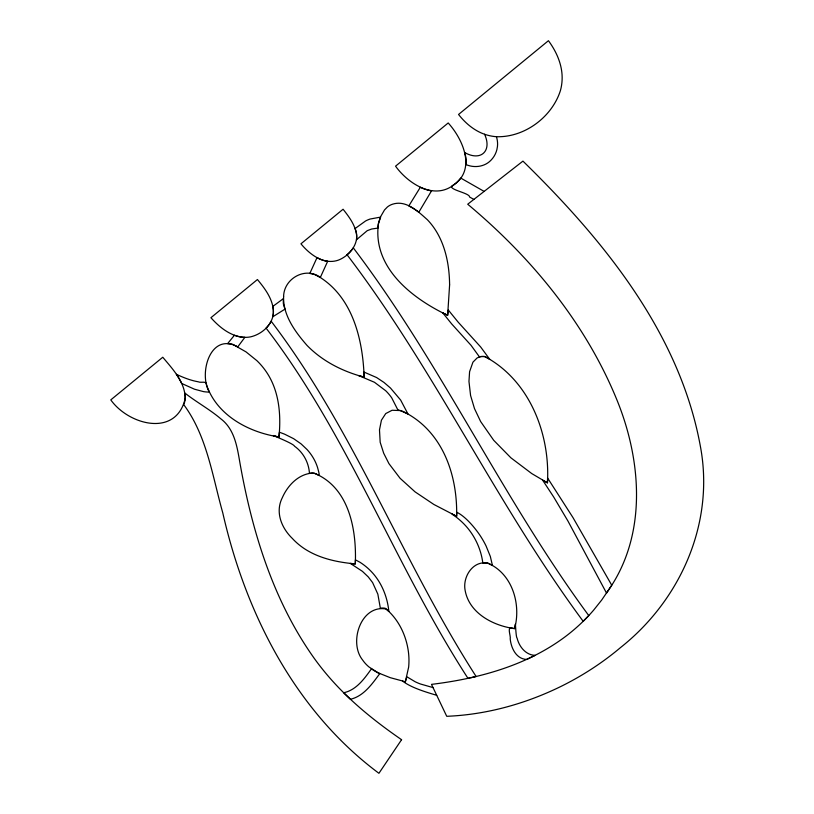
<?xml version="1.0" encoding="UTF-8"?>
<svg xmlns="http://www.w3.org/2000/svg" width="814" height="814" viewBox="0 0 814 814"><rect width="100%" height="100%" fill="white"/><g stroke="black" fill="none" stroke-linecap="round" stroke-linejoin="round"><path stroke-width="1.22" d="M355.372 559.839L359.93 562.23A52.981 43.427 24.3 0 1 371.153 571.408C381.512 582.173 387.393 596.693 388.848 611.446C387.963 610.612 387.057 609.798 386.121 609.025C361.101 604.334 348.412 642.246 362.535 659.9A32.072 25.997 20.6 0 0 369.108 667.063L378.235 672.873L390.211 677.665L405.352 681.745L406.908 676.8L415.12 681.725A43.753 35.663 18.4 0 0 420.553 684.025L433.048 687.596M355.362 560.378L355.311 563.909L352.187 563.614M279.324 433.089L279.385 432.214L284.534 434.137L293.589 438.654L301.078 443.874L307.102 449.582A46.479 39.276 31.5 0 1 317.531 467.45C321.398 481.328 318.06 472.089 311.162 473.188C297.802 474.745 287.505 485.836 282.346 497.639C275 511.996 281.41 527.828 292.257 538.359A57.692 48.921 27.2 0 0 304.426 548.707C319.505 558.577 337.617 562.301 355.311 563.909C356.705 530.168 349.471 487.749 314.408 473.26A18.193 15.466 28.9 0 0 309.452 473.402C308.821 462.667 303.307 452.442 294.515 446.204C293.549 443.254 265.099 432.529 275.753 436.314M279.304 433.384L278.988 436.945L276.068 436.385M448.209 310.643L448.28 309.992L458.16 322.141L480.647 346.957L489.723 359.31L484.869 356.552L480.748 356.573L477.187 357.895L472.944 362.159L469.586 371.713L468.966 381.43L470.584 395.512L474.491 408.608L480.636 421.54L493.701 440.293L510.897 457.814L531.746 473.565L547.446 482.844L547.598 478.032L572.964 517.562L611.752 585.225L601.699 600.02L593.742 610.012A223.809 194.821 23.3 0 1 566.595 635.673C527.787 665.262 479.293 678.561 431.501 684.371L446.733 716.3C486.304 714.702 525.223 703.907 560.734 686.538A351.587 310.673 29.1 0 0 620.675 647.445C680.667 599.867 714.773 522.914 700.406 446.459C679.812 332.967 603.235 239.652 522.944 161.121L467.714 204.222C531.542 257.6 586.355 323.972 617.623 401.668C641.493 461.284 646.937 534.065 609.096 589.275L606.552 593.141L567.989 521.113L553.642 496.937L542.663 480.209L543.253 480.545M448.138 311.304L448.056 311.966M447.975 312.627L447.639 315.303L444.149 313.482M515.201 626.047C515.455 618.396 515.72 637.494 517.104 638.145C519.139 646.662 525.742 655.046 535.113 655.372L526.709 659.421C516.208 659.086 511.09 648.025 510.215 638.898C510.978 636.06 506.573 626.149 512.108 628.215M515.15 626.312L514.621 628.611L512.413 628.266M405.352 681.745L408.648 667.114A96.663 77.289 23.9 0 0 408.414 651.861C406.227 635.215 398.392 618.915 385.185 608.251A14.683 12.037 21.3 0 0 380.342 608.16L377.849 594.159L372.619 582.61L368.254 576.902L362.413 571.336L350.335 563.41L351.872 563.583M317.012 257.651L309.808 273.473A27.971 25.031 41.3 0 1 315.222 274.806L320.289 277.533L327.676 261.294M431.562 190.802L418.823 212.2A70.391 65.018 41.4 0 0 408.821 205.922L420.329 187.281A39.459 37.546 59.4 0 0 431.562 190.852M244.851 337.352L237.759 346.876L236.559 346.235M470.543 677.797L476.119 676.505C402.157 561.345 354.446 430.606 271.174 321.235A35.267 30.769 43.1 0 1 266.056 328.083C348.494 435.673 394.719 565.028 467.979 678.357L469.515 678.021M496.337 136.711C524.45 137.637 552.055 117.135 560.449 90.486A46.347 44.546 86.7 0 0 562.057 74.715C561.222 62.281 555.748 50.631 548.433 40.7L458.547 114.469C464.611 122.202 472.181 128.907 481.206 132.936A48.799 46.866 80.9 0 0 496.418 136.711A22.731 21.937 64.3 0 1 497.456 146.479L496.896 149.603A23.982 23.128 64.3 0 1 490.893 160.307C484.574 166.89 474.257 168.193 466.066 164.591M402.574 681.104C411.324 687.708 425.122 691.849 436.721 695.309M360.47 376.119L364.143 377.126L364.021 373.636M360.134 376.017L358.821 375.63L374.471 382.285L385.724 390.761A45.991 40.476 30.1 0 1 391.717 397.853L397.975 410.124M464.825 152.625C481.054 161.691 492.226 150.773 484.564 134.259M452.442 514.306L456.644 516.279L456.685 512.484M452.136 514.163L455.718 516.737A64.733 54.772 20.9 0 1 465.516 525.62C472.924 533.74 478.296 543.681 481.115 554.303A84.402 71.052 21.8 0 1 482.814 562.983A17.135 14.51 16.3 0 1 487.901 563.186C512.444 573.799 521.245 604.263 514.621 628.611C492.846 625.793 468.121 612.688 464.886 588.848C463.227 575.793 473.473 560.256 487.901 563.186A41.3 34.666 17 0 1 492.45 565.537L490.323 556.41L486.039 545.889A98.443 82.529 21.7 0 0 479.619 534.798C473.728 526.261 464.825 516.086 456.685 512.189M236.253 346.082C209.747 333.221 198.677 374.114 209.351 392.083A38.37 32.672 40.4 0 1 203.49 391.615L194.485 389.204L181.685 383.465A64.723 53.103 39.8 0 0 176.353 374.298C183.323 377.543 190.537 380.423 198.148 381.776C200.895 383.272 207.051 380.372 206.563 384.941C216.819 415.344 248.769 432.397 278.988 436.945C280.993 416.33 279.528 394.403 268.986 376.088A62.047 52.625 37.6 0 0 256.898 360.673L246.042 351.902L232.835 344.373A23.199 19.912 39.2 0 0 227.594 343.64L234.422 335.266A31.502 27.462 42.7 0 0 244.861 337.383M443.518 313.146L442.582 312.647L451.729 323.982L471.041 345.319L479.436 356.888A11.803 10.877 21.8 0 1 484.859 356.583M473.89 199.41L469.627 197.049C469.82 192.572 443.935 189.143 453.866 184.798C476.404 169.312 462.728 138.94 448.199 122.965L395.553 166.178C407.997 183.465 434.096 200.61 454.049 184.656A42.776 40.588 59.5 0 0 460.734 178.062L484.137 191.412M543.549 480.708L547.446 482.844C550.315 434.045 529.649 380.443 484.869 356.552M347.059 254.762C435.317 370.594 496.56 504.242 583.17 621.296L588.756 615.567C502.218 498.209 441.483 364.051 353.317 247.894A42.318 38.441 48.7 0 1 347.018 254.711M284.452 307.529L284.971 309.137L272.832 316.738A26.14 22.853 42.5 0 0 272.843 306.39L283.394 298.636A45.258 40.7 39.9 0 0 283.384 303.927L284.351 307.204M364.011 373.321L363.95 372.049L376.607 377.543L383.984 382.438L390.455 388.013L400.641 400.05L407.987 414.031L400.173 410.541L392.083 410.266L385.734 413.573L381.43 420.197L379.487 429.863L380.179 442.287L383.699 453.245L388.95 463.644L400.071 478.276L415.048 491.849L433.903 504.487L456.644 516.279C457.407 483.129 448.015 447.619 422.741 424.704A75.478 65.527 26.4 0 0 403.195 411.477A22.802 20.187 26.7 0 0 397.975 410.103M327.676 261.355A29.803 27.147 47.3 0 1 317.033 257.611M464.753 152.645A33.069 31.461 57.5 0 1 466.157 164.601M449.603 284.89L447.639 315.303C412.189 298.484 372.049 267.45 378.51 223.28A59.239 56.003 41.4 0 1 380.494 217.124L370.126 219.037A32.906 30.494 43.5 0 0 365.527 221.011L355.067 228.561C360.938 241.809 350.274 255.627 338.125 260.226C323.626 265.11 309.686 254.406 300.946 243.813L343.081 209.239C348.819 216.504 354.802 224.399 356.41 233.75A21.317 19.455 46.9 0 1 356.512 239.733L367.256 230.657L371.662 229.019L378.001 228.073L378.256 224.257L380.962 216.056L384.503 209.951L387.393 206.99A18.152 16.992 46.8 0 1 392.633 204.182C406.196 199.796 418.06 211.467 427.37 219.729C443.925 236.976 449.369 261.67 449.603 284.89M273.433 311.67C273.331 324.135 262.22 334.127 250.712 336.833A29.436 25.651 42.6 0 1 241.005 337.006C228.856 334.92 218.905 326.638 210.918 317.714L257.438 279.528C265.049 288.726 273.026 299.226 273.433 311.67M283.608 296.5C282.845 315.12 295.248 331.939 307.01 345.39C322.436 361.294 342.867 371.56 364.143 377.126C362.902 340.903 353.449 299.562 321.388 278.215C306.654 265.751 283.893 278.012 283.608 296.5M185.205 398.514C176.139 437.657 128.693 425.061 110.785 399.888L162.769 357.234C172.68 369.098 185.114 382.041 185.205 398.514M401.577 739.702L378.927 773.3C295.004 710.836 245.563 613.146 222.782 512.891C212.403 476.231 207.021 436.05 183.791 404.711A26.221 21.815 39.4 0 0 185.022 393.884L184.88 393.07C196.479 402.177 209.554 409.249 220.798 418.803C235.154 429.619 237.332 448.321 240.252 464.702C252.513 532.834 273.402 600.681 313.787 657.712A278.123 238.95 12.9 0 0 331.909 680.341C352.32 703.174 376.424 722.374 401.577 739.702M371.438 668.843C364.336 678.744 356.369 690.048 343.691 692.765L350.458 699.287C363.787 696.102 372.079 684.014 379.772 673.626A45.014 36.661 20.4 0 1 371.418 668.864"/></g></svg>
